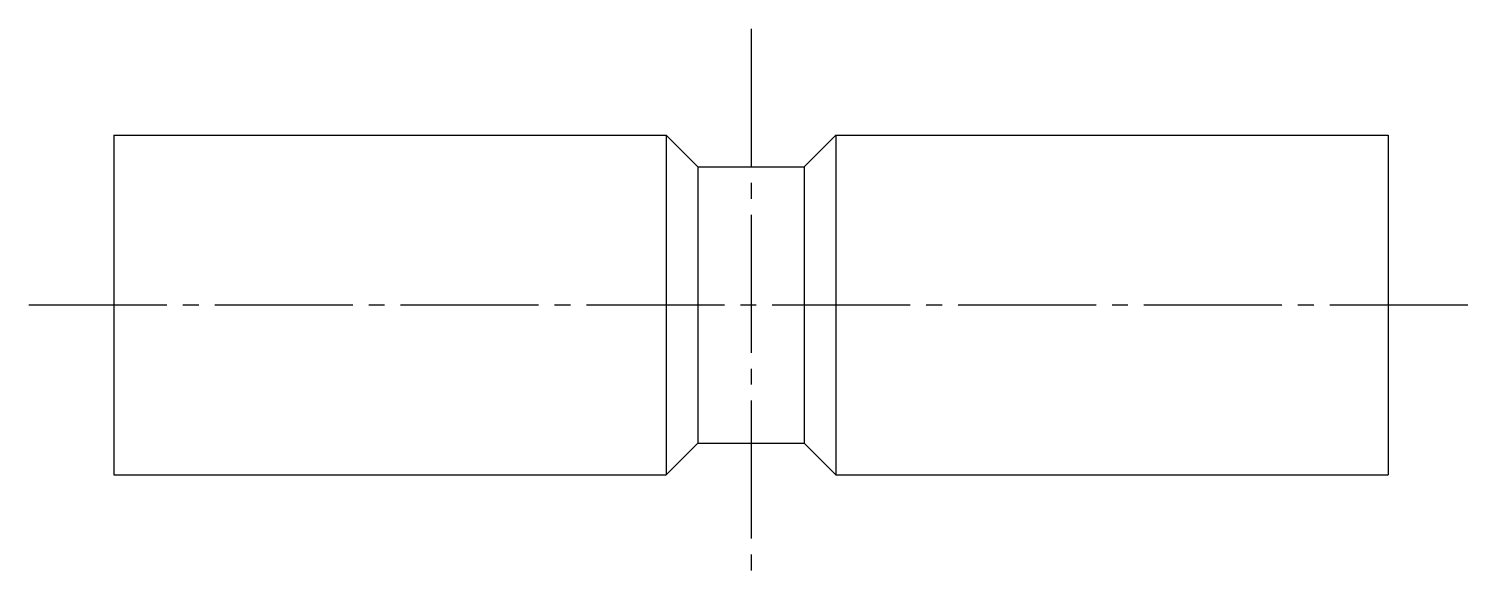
# Model space of a CAD drawing. Extents: x 11 to 150, y 10 to 107.
# Drawn here: x 115.53 to 149.53, y 94.13 to 107.13 of the extents above; entities outside this region: 2.
import ezdxf

# ---------------------------------------------------------------- set-up
doc = ezdxf.new("R2010")
doc.units = 0
doc.header["$LTSCALE"] = 0.25
doc.linetypes.add('CENTER', pattern=[17.5, 13, -1.5, 1.5, -1.5])
doc.layers.get('0').update_dxf_attribs({"linetype": 'CONTINUOUS'})
doc.layers.add('CENTER', color=1, linetype='CENTER')
doc.styles.get("Standard").update_dxf_attribs({"font": 'txt', "bigfont": 'BIGFONT'})

msp = doc.modelspace()

# ---------------------------------------------------------------- linework, layer by layer
for p, q in [((117.528, 104.635), (117.528, 96.635)), ((117.528, 104.635), (130.528, 104.635)), ((130.528, 104.635), (130.528, 96.635)), ((130.528, 104.635), (131.278, 103.885)), ((134.528, 104.635), (133.778, 103.885)), ((134.528, 104.635), (147.528, 104.635)), ((134.528, 104.635), (134.528, 96.635)), ((147.528, 104.635), (147.528, 96.635)), ((131.278, 103.885), (131.278, 97.385)), ((131.278, 103.885), (133.778, 103.885)), ((133.778, 103.885), (133.778, 97.385)), ((117.528, 102.635), (117.528, 102.635)), ((117.528, 100.635), (117.528, 100.635)), ((130.528, 96.635), (131.278, 97.385)), ((131.278, 97.385), (133.778, 97.385)), ((134.528, 96.635), (133.778, 97.385)), ((117.528, 96.635), (130.528, 96.635)), ((134.528, 96.635), (147.528, 96.635))]:
    msp.add_line(p, q)
at = {"layer": 'CENTER', "color": 1, "linetype": 'CENTER'}
for p, q in [((132.528, 107.135), (132.528, 94.135)), ((115.528, 100.635), (149.528, 100.635))]:
    msp.add_line(p, q, dxfattribs=at)

# ---------------------------------------------------------------- texts
for s, p in [('MSTNM 8-30', (10, 25)), ('MSTNM08', (10, 10))]:
    msp.add_text(s, height=4).set_placement(p)

doc.saveas('drawing.dxf')
